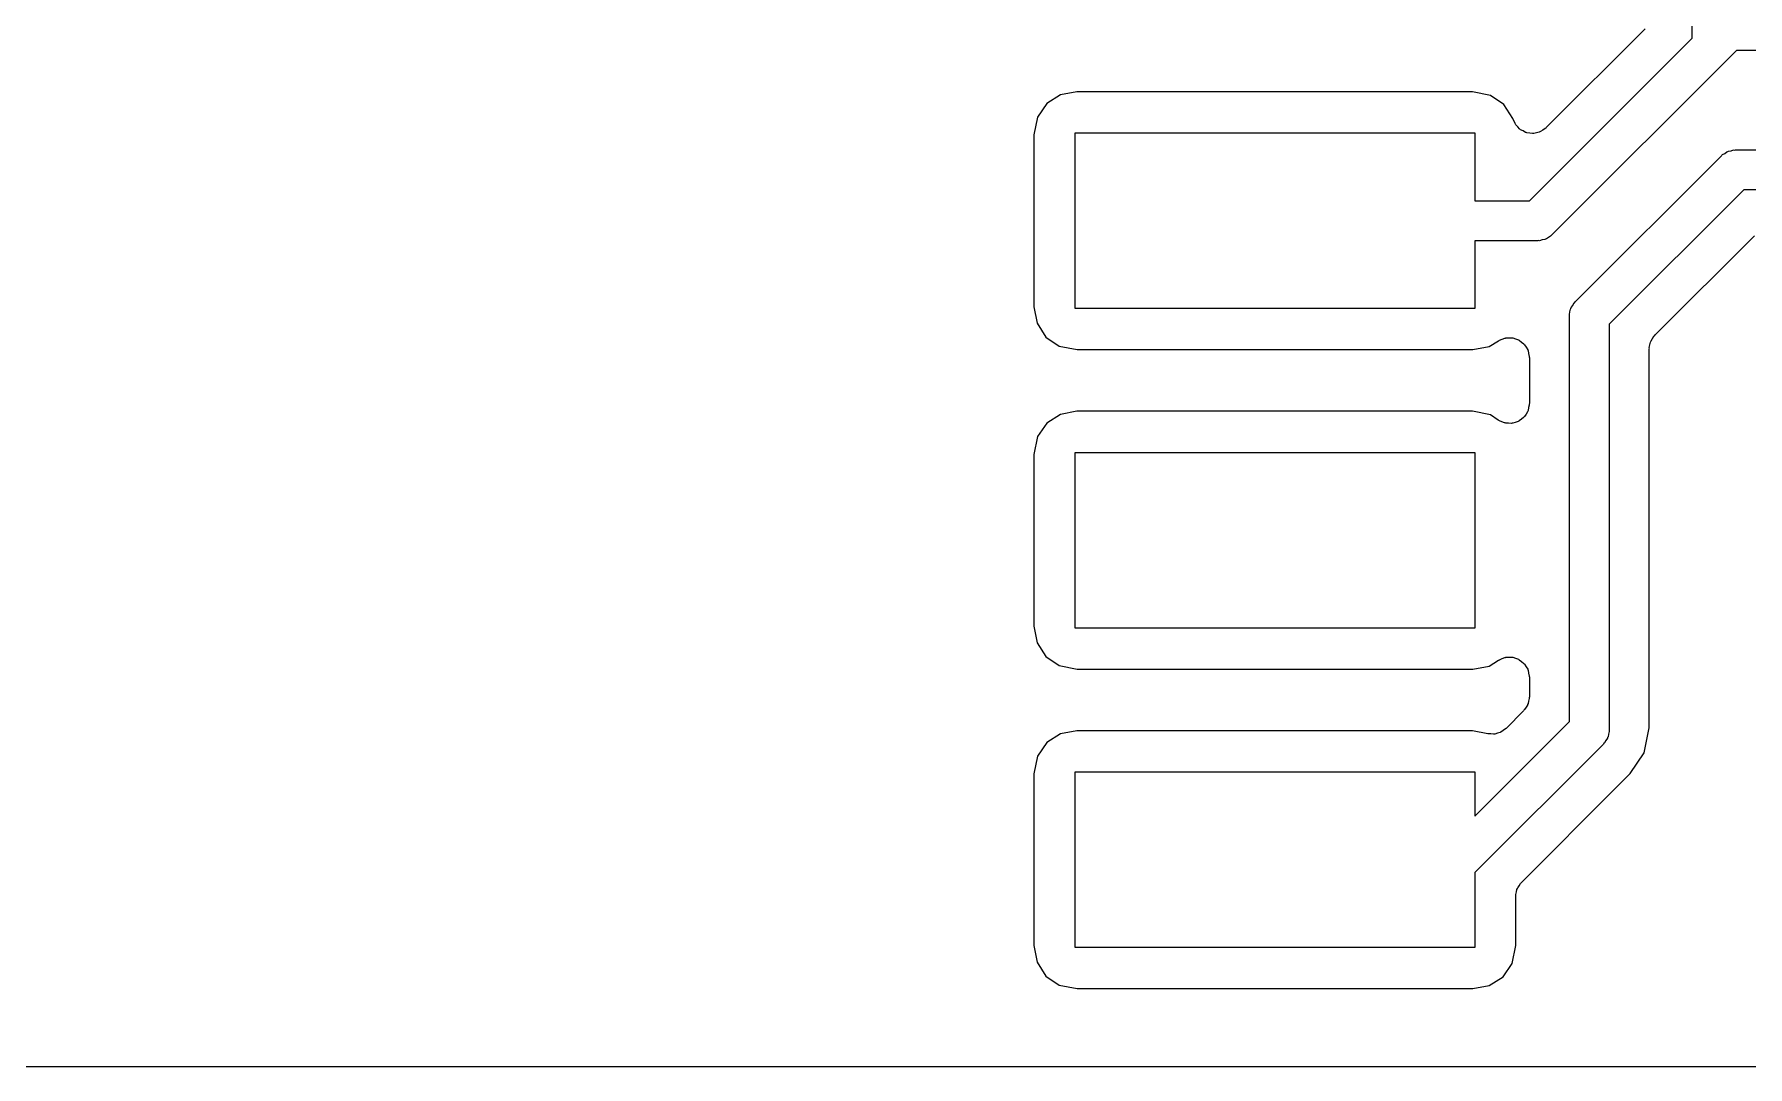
# Model space of a CAD drawing. Extents: x 95 to 175, y -109.5 to -62.3.
# Drawn here: x 135.28 to 146, y -109.5 to -103.04 of the extents above; entities that cross this region are included whole.
import ezdxf

# ---------------------------------------------------------------- set-up
doc = ezdxf.new("R2010")
doc.units = 0
doc.header["$MEASUREMENT"] = 0
doc.layers.add('BLACK', color=7, linetype='CONTINUOUS')

msp = doc.modelspace()

# ---------------------------------------------------------------- linework, layer by layer
at = {"layer": 'Black'}
for p, q in [((145.652, -103.062), (145.652, -101.839)), ((145.358, -103.003), (144.739, -103.621)), ((144.635, -104.079), (145.652, -103.062)), ((145.929, -103.139), (144.775, -104.292)), ((147.152, -103.139), (145.929, -103.139)), ((141.7, -103.416), (141.614, -103.471)), ((141.803, -103.397), (141.7, -103.416)), ((144.279, -103.397), (141.803, -103.397)), ((144.391, -103.419), (144.279, -103.397)), ((144.474, -103.476), (144.391, -103.419)), ((141.557, -103.555), (141.534, -103.667)), ((141.614, -103.471), (141.557, -103.555)), ((144.53, -103.563), (144.474, -103.476)), ((141.792, -104.754), (141.792, -103.654)), ((141.792, -103.654), (144.292, -103.654)), ((144.292, -103.654), (144.292, -104.079)), ((144.53, -103.565), (144.53, -103.563)), ((144.538, -103.58), (144.53, -103.565)), ((144.544, -103.596), (144.538, -103.58)), ((144.547, -103.6), (144.544, -103.596)), ((144.549, -103.604), (144.547, -103.6)), ((144.561, -103.616), (144.549, -103.604)), ((144.572, -103.629), (144.561, -103.616)), ((144.576, -103.632), (144.572, -103.629)), ((144.579, -103.635), (144.576, -103.632)), ((144.595, -103.642), (144.579, -103.635)), ((144.61, -103.651), (144.595, -103.642)), ((144.614, -103.651), (144.61, -103.651)), ((144.619, -103.653), (144.614, -103.651)), ((144.636, -103.655), (144.619, -103.653)), ((144.653, -103.658), (144.636, -103.655)), ((144.657, -103.657), (144.653, -103.658)), ((144.662, -103.657), (144.657, -103.657)), ((144.678, -103.653), (144.662, -103.657)), ((144.695, -103.65), (144.678, -103.653)), ((144.699, -103.647), (144.695, -103.65)), ((144.704, -103.646), (144.699, -103.647)), ((144.718, -103.636), (144.704, -103.646)), ((144.733, -103.627), (144.718, -103.636)), ((144.736, -103.624), (144.733, -103.627)), ((144.739, -103.621), (144.736, -103.624)), ((141.534, -103.667), (141.534, -104.742)), ((145.875, -103.771), (145.88, -103.769)), ((145.88, -103.769), (145.896, -103.766)), ((145.896, -103.766), (145.912, -103.761)), ((145.912, -103.761), (145.918, -103.762)), ((145.918, -103.762), (145.923, -103.761)), ((145.923, -103.761), (150.851, -103.761)), ((144.92, -104.712), (145.835, -103.798)), ((145.835, -103.798), (145.839, -103.794)), ((145.839, -103.794), (145.843, -103.79)), ((145.843, -103.79), (145.857, -103.782)), ((145.857, -103.782), (145.87, -103.773)), ((145.87, -103.773), (145.875, -103.771)), ((144.292, -104.079), (144.635, -104.079)), ((145.975, -104.011), (145.134, -104.852)), ((150.799, -104.011), (145.975, -104.011)), ((144.767, -104.3), (144.753, -104.308)), ((144.771, -104.296), (144.767, -104.3)), ((144.775, -104.292), (144.771, -104.296)), ((145.42, -104.919), (146.042, -104.298)), ((144.687, -104.329), (144.292, -104.329)), ((144.292, -104.329), (144.292, -104.754)), ((144.692, -104.328), (144.687, -104.329)), ((144.698, -104.329), (144.692, -104.328)), ((144.713, -104.324), (144.698, -104.329)), ((144.73, -104.321), (144.713, -104.324)), ((144.734, -104.319), (144.73, -104.321)), ((144.74, -104.317), (144.734, -104.319)), ((144.753, -104.308), (144.74, -104.317)), ((144.895, -104.748), (144.905, -104.734)), ((144.905, -104.734), (144.913, -104.72)), ((144.913, -104.72), (144.917, -104.717)), ((144.917, -104.717), (144.92, -104.712)), ((141.534, -104.742), (141.554, -104.846)), ((144.292, -104.754), (141.792, -104.754)), ((144.884, -104.79), (144.888, -104.774)), ((144.885, -104.795), (144.884, -104.79)), ((144.884, -104.8), (144.885, -104.795)), ((144.884, -107.339), (144.884, -104.8)), ((144.888, -104.774), (144.891, -104.758)), ((144.891, -104.758), (144.894, -104.753)), ((144.894, -104.753), (144.895, -104.748)), ((141.554, -104.846), (141.609, -104.932)), ((141.609, -104.932), (141.692, -104.989)), ((144.446, -104.952), (144.464, -104.945)), ((144.464, -104.945), (144.481, -104.938)), ((144.481, -104.938), (144.484, -104.938)), ((144.484, -104.938), (144.487, -104.937)), ((144.487, -104.937), (144.506, -104.937)), ((144.506, -104.937), (144.524, -104.936)), ((144.524, -104.936), (144.527, -104.937)), ((144.527, -104.937), (144.53, -104.937)), ((144.53, -104.937), (144.548, -104.943)), ((144.548, -104.943), (144.566, -104.949)), ((145.134, -104.852), (145.134, -107.391)), ((145.395, -104.955), (145.405, -104.941)), ((145.405, -104.941), (145.413, -104.927)), ((145.413, -104.927), (145.417, -104.924)), ((145.417, -104.924), (145.42, -104.919)), ((141.692, -104.989), (141.804, -105.011)), ((141.804, -105.011), (144.28, -105.011)), ((144.28, -105.011), (144.383, -104.992)), ((144.383, -104.992), (144.441, -104.955)), ((144.441, -104.955), (144.444, -104.954)), ((144.444, -104.954), (144.446, -104.952)), ((144.566, -104.949), (144.568, -104.951)), ((144.568, -104.951), (144.571, -104.952)), ((144.571, -104.952), (144.585, -104.964)), ((144.585, -104.964), (144.6, -104.975)), ((144.6, -104.975), (144.602, -104.978)), ((144.602, -104.978), (144.604, -104.98)), ((144.604, -104.98), (144.614, -104.996)), ((144.614, -104.996), (144.624, -105.012)), ((144.624, -105.012), (144.625, -105.015)), ((144.625, -105.015), (144.626, -105.017)), ((144.626, -105.017), (144.629, -105.036)), ((144.629, -105.036), (144.633, -105.054)), ((144.633, -105.054), (144.633, -105.057)), ((145.384, -104.997), (145.388, -104.981)), ((145.385, -105.002), (145.384, -104.997)), ((145.384, -105.008), (145.385, -105.002)), ((145.384, -107.379), (145.384, -105.008)), ((145.388, -104.981), (145.391, -104.965)), ((145.391, -104.965), (145.394, -104.96)), ((145.394, -104.96), (145.395, -104.955)), ((144.633, -105.057), (144.634, -105.06)), ((144.634, -105.06), (144.634, -105.348)), ((144.629, -105.374), (144.626, -105.391)), ((144.633, -105.358), (144.629, -105.374)), ((144.634, -105.348), (144.633, -105.353)), ((144.633, -105.353), (144.633, -105.358)), ((141.614, -105.471), (141.557, -105.555)), ((141.7, -105.416), (141.614, -105.471)), ((141.803, -105.397), (141.7, -105.416)), ((144.279, -105.397), (141.803, -105.397)), ((144.391, -105.419), (144.279, -105.397)), ((144.438, -105.452), (144.391, -105.419)), ((144.442, -105.454), (144.438, -105.452)), ((144.446, -105.457), (144.442, -105.454)), ((144.462, -105.462), (144.446, -105.457)), ((144.478, -105.47), (144.462, -105.462)), ((144.482, -105.47), (144.478, -105.47)), ((144.487, -105.472), (144.482, -105.47)), ((144.504, -105.472), (144.487, -105.472)), ((144.521, -105.473), (144.504, -105.472)), ((144.526, -105.472), (144.521, -105.473)), ((144.53, -105.472), (144.526, -105.472)), ((144.546, -105.466), (144.53, -105.472)), ((144.563, -105.461), (144.546, -105.466)), ((144.567, -105.458), (144.563, -105.461)), ((144.571, -105.457), (144.567, -105.458)), ((144.584, -105.446), (144.571, -105.457)), ((144.598, -105.436), (144.584, -105.446)), ((144.601, -105.432), (144.598, -105.436)), ((144.604, -105.429), (144.601, -105.432)), ((144.613, -105.414), (144.604, -105.429)), ((144.622, -105.4), (144.613, -105.414)), ((144.624, -105.395), (144.622, -105.4)), ((144.626, -105.391), (144.624, -105.395)), ((141.557, -105.555), (141.534, -105.667)), ((141.534, -105.667), (141.534, -106.742)), ((141.792, -106.754), (141.792, -105.654)), ((141.792, -105.654), (144.292, -105.654)), ((144.292, -105.654), (144.292, -106.754)), ((141.534, -106.742), (141.554, -106.846)), ((144.292, -106.754), (141.792, -106.754)), ((141.554, -106.846), (141.609, -106.932)), ((141.609, -106.932), (141.692, -106.989)), ((144.383, -106.992), (144.441, -106.955)), ((144.441, -106.955), (144.444, -106.954)), ((144.444, -106.954), (144.446, -106.952)), ((144.446, -106.952), (144.464, -106.945)), ((144.464, -106.945), (144.481, -106.938)), ((144.481, -106.938), (144.484, -106.938)), ((144.484, -106.938), (144.487, -106.937)), ((144.487, -106.937), (144.506, -106.937)), ((144.506, -106.937), (144.524, -106.936)), ((144.524, -106.936), (144.527, -106.937)), ((144.527, -106.937), (144.53, -106.937)), ((144.53, -106.937), (144.548, -106.943)), ((144.548, -106.943), (144.566, -106.949)), ((144.566, -106.949), (144.568, -106.951)), ((144.568, -106.951), (144.571, -106.952)), ((144.571, -106.952), (144.585, -106.964)), ((144.585, -106.964), (144.6, -106.975)), ((144.6, -106.975), (144.602, -106.978)), ((144.602, -106.978), (144.604, -106.98)), ((144.604, -106.98), (144.614, -106.996)), ((141.692, -106.989), (141.804, -107.011)), ((141.804, -107.011), (144.28, -107.011)), ((144.28, -107.011), (144.383, -106.992)), ((144.614, -106.996), (144.624, -107.012)), ((144.624, -107.012), (144.625, -107.015)), ((144.625, -107.015), (144.626, -107.017)), ((144.626, -107.017), (144.629, -107.036)), ((144.629, -107.036), (144.633, -107.054)), ((144.633, -107.054), (144.633, -107.057)), ((144.633, -107.057), (144.634, -107.06)), ((144.634, -107.06), (144.634, -107.184)), ((144.633, -107.195), (144.629, -107.211)), ((144.634, -107.184), (144.633, -107.19)), ((144.633, -107.19), (144.633, -107.195)), ((144.597, -107.272), (144.488, -107.382)), ((144.6, -107.268), (144.597, -107.272)), ((144.604, -107.264), (144.6, -107.268)), ((144.613, -107.25), (144.604, -107.264)), ((144.622, -107.237), (144.613, -107.25)), ((144.623, -107.232), (144.622, -107.237)), ((144.626, -107.227), (144.623, -107.232)), ((144.629, -107.211), (144.626, -107.227)), ((141.803, -107.397), (141.7, -107.416)), ((144.279, -107.397), (141.803, -107.397)), ((144.374, -107.416), (144.279, -107.397)), ((144.292, -107.931), (144.884, -107.339)), ((144.435, -107.411), (144.418, -107.417)), ((144.452, -107.407), (144.435, -107.411)), ((144.455, -107.404), (144.452, -107.407)), ((144.459, -107.403), (144.455, -107.404)), ((144.473, -107.392), (144.459, -107.403)), ((144.488, -107.382), (144.473, -107.392)), ((145.133, -107.402), (145.129, -107.418)), ((145.134, -107.391), (145.133, -107.397)), ((145.133, -107.397), (145.133, -107.402)), ((145.353, -107.534), (145.384, -107.379)), ((141.614, -107.471), (141.557, -107.555)), ((141.7, -107.416), (141.614, -107.471)), ((145.097, -107.48), (144.292, -108.285)), ((144.392, -107.416), (144.374, -107.416)), ((144.41, -107.418), (144.392, -107.416)), ((144.414, -107.417), (144.41, -107.418)), ((144.418, -107.417), (144.414, -107.417)), ((145.1, -107.475), (145.097, -107.48)), ((145.104, -107.472), (145.1, -107.475)), ((145.113, -107.457), (145.104, -107.472)), ((145.122, -107.444), (145.113, -107.457)), ((145.123, -107.439), (145.122, -107.444)), ((145.126, -107.434), (145.123, -107.439)), ((145.129, -107.418), (145.126, -107.434)), ((141.557, -107.555), (141.534, -107.667)), ((145.265, -107.665), (145.353, -107.534)), ((141.534, -107.667), (141.534, -108.742)), ((141.792, -108.754), (141.792, -107.654)), ((141.792, -107.654), (144.292, -107.654)), ((144.292, -107.654), (144.292, -107.931)), ((145.173, -107.757), (145.265, -107.665)), ((144.586, -108.345), (145.173, -107.757)), ((145.173, -107.757), (145.173, -107.757)), ((144.292, -108.285), (144.292, -108.754)), ((144.561, -108.38), (144.57, -108.367)), ((144.57, -108.367), (144.578, -108.353)), ((144.578, -108.353), (144.582, -108.349)), ((144.582, -108.349), (144.586, -108.345)), ((144.549, -108.422), (144.554, -108.406)), ((144.55, -108.428), (144.549, -108.422)), ((144.549, -108.433), (144.55, -108.428)), ((144.549, -108.741), (144.549, -108.433)), ((144.554, -108.406), (144.556, -108.39)), ((144.556, -108.39), (144.559, -108.385)), ((144.559, -108.385), (144.561, -108.38)), ((141.534, -108.742), (141.554, -108.846)), ((144.292, -108.754), (141.792, -108.754)), ((144.526, -108.853), (144.549, -108.741)), ((141.554, -108.846), (141.609, -108.932)), ((144.469, -108.937), (144.526, -108.853)), ((141.609, -108.932), (141.692, -108.989)), ((141.692, -108.989), (141.804, -109.011)), ((141.804, -109.011), (144.28, -109.011)), ((144.28, -109.011), (144.383, -108.992)), ((144.383, -108.992), (144.469, -108.937)), ((155.761, -109.5), (123.334, -109.5))]:
    msp.add_line(p, q, dxfattribs=at)

doc.saveas('drawing.dxf')
